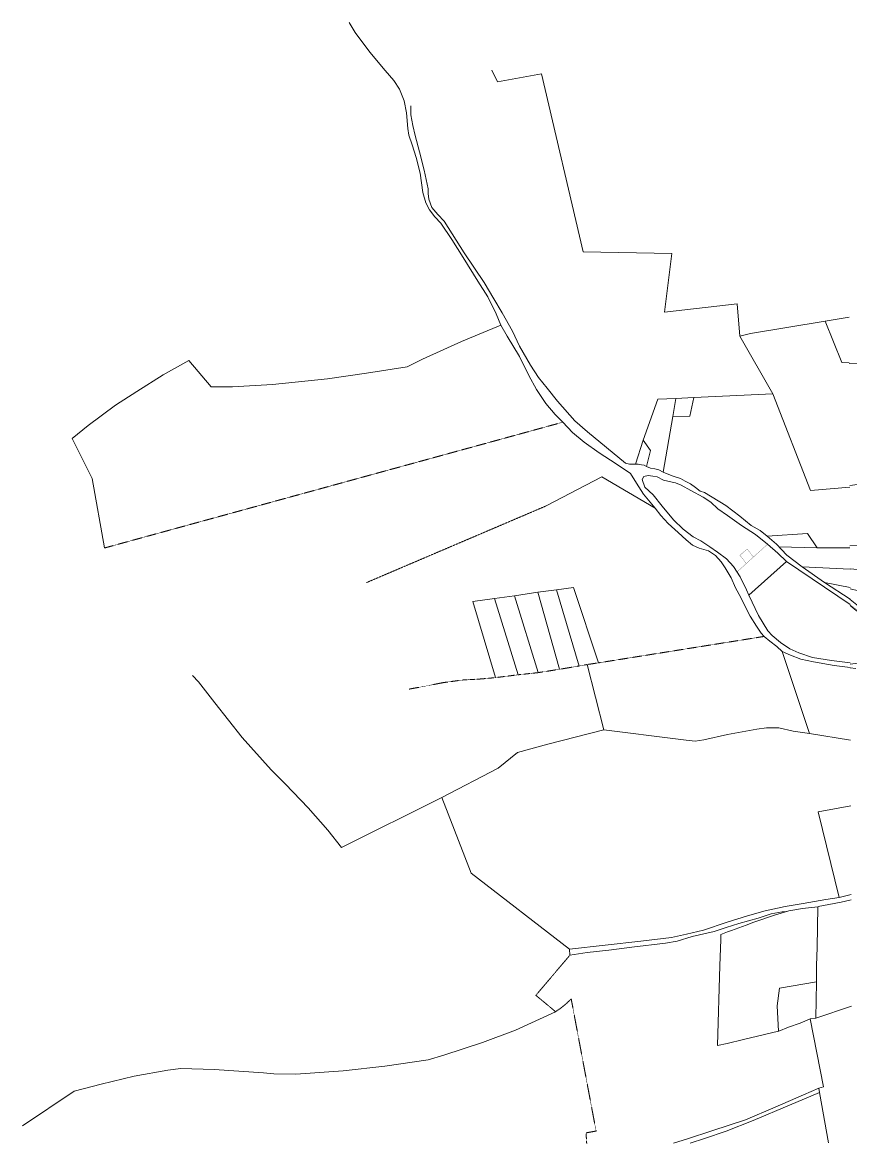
# Model space of a CAD drawing. Header units: millimetres. Extents: x 611710 to 616703, y 1316651 to 1320618.
# Drawn here: x 611710 to 613528, y 1317982 to 1320443 of the extents above; entities that cross this region are included whole.
import ezdxf

# ---------------------------------------------------------------- set-up
doc = ezdxf.new("R2010")
doc.units = ezdxf.units.MM
doc.linetypes.add('HIDDEN', pattern=[0.375, 0.25, -0.125])
for name, color, linetype in [('2', 7, 'Continuous'), ('3', 7, 'Continuous'), ('CVL_CUADCON_LIN', 8, 'Continuous')]:
    doc.layers.add(name, color=color, linetype=linetype)

msp = doc.modelspace()

# ---------------------------------------------------------------- linework, layer by layer
at = {"color": 1, "lineweight": 0}
msp.add_lwpolyline([(613456.09499, 1318501.76378), (613422.57499, 1318497.53378), (613392.64499, 1318492.78378), (613361.24499, 1318483.55378), (613316.14499, 1318467.93378), (613298.81499, 1318461.31378), (613267.15499, 1318449.52378), (613258.18499, 1318446.72378), (613243.67499, 1318440.78378), (613243.48499, 1318429.44378), (613241.34499, 1318372.85378), (613235.96499, 1318197.02378), (613257.40499, 1318201.81378), (613293.13499, 1318210.27378), (613370.01499, 1318228.29378), (613367.35499, 1318284.39378), (613372.04499, 1318323.33378), (613453.09499, 1318336.81378), (613453.32499, 1318372.86378), (613454.75499, 1318412.45378), (613456.09499, 1318501.76378)], dxfattribs=at)
at = {"layer": '2', "color": 1, "linetype": 'Continuous', "lineweight": 0}
for p, q in [((613308.33082, 1319759.92946), (613472.64782, 1319787.09346)), ((613472.64782, 1319787.09346), (613525.08482, 1319795.95646)), ((613357.49782, 1319627.71746), (613285.27582, 1319753.87446)), ((613525.42482, 1319693.90846), (613706.74882, 1319697.48846)), ((613137.76682, 1319577.93846), (613144.52582, 1319617.64546)), ((613144.52582, 1319617.64546), (613183.87082, 1319619.52846)), ((613183.87082, 1319619.52846), (613357.49782, 1319627.71746)), ((613116.50182, 1319455.75846), (613137.76682, 1319577.93846)), ((613055.90482, 1319473.50446), (613073.21382, 1319526.26846)), ((613526.31882, 1319426.27746), (613618.64782, 1319439.02646)), ((613455.21282, 1319289.84146), (613371.01282, 1319291.74246)), ((613455.21282, 1319289.84146), (613526.77482, 1319289.71446)), ((613526.75982, 1319294.12946), (613624.46082, 1319294.74146)), ((613304.52782, 1319185.79746), (613387.67982, 1319259.23846)), ((613387.67982, 1319259.23846), (613527.19082, 1319164.93346)), ((613526.93182, 1319242.44346), (613421.80682, 1319248.11246)), ((613421.80682, 1319248.11246), (613470.61782, 1319213.48646)), ((613625.44182, 1319234.77546), (613526.92882, 1319243.54646)), ((612790.55382, 1319184.16646), (612841.52782, 1319192.00046)), ((612841.52782, 1319192.00046), (612882.87082, 1319197.71446)), ((612841.52782, 1319192.00046), (612888.98982, 1319022.92346)), ((612882.87082, 1319197.71446), (612932.09582, 1319030.17746)), ((613470.61782, 1319213.48646), (613527.06582, 1319202.29946)), ((613470.61782, 1319213.48646), (613527.15082, 1319176.88346)), ((613627.44082, 1319174.56746), (613527.07382, 1319199.85346)), ((612746.67182, 1319178.43046), (612790.55382, 1319184.16646)), ((612746.67182, 1319178.43046), (612798.43682, 1319010.91646)), ((612790.55382, 1319184.16646), (612842.32782, 1319015.63646)), ((613437.74382, 1318882.29946), (613378.25282, 1319061.94146)), ((612986.41382, 1318889.87946), (612950.09782, 1319033.39146)), ((613437.74382, 1318882.29946), (613528.18382, 1318867.35546)), ((613529.31582, 1318528.33646), (613503.15182, 1318522.01946)), ((612911.44482, 1318408.62246), (612912.06882, 1318395.41346)), ((613453.08648, 1318336.11702), (613451.65782, 1318257.50146)), ((613451.65782, 1318257.50146), (613530.13182, 1318283.86246)), ((613439.23082, 1318255.60946), (613451.65782, 1318257.50146)), ((613458.35682, 1318103.30146), (613459.71182, 1318093.65646)), ((613459.71182, 1318093.65646), (613479.48282, 1317983.58146))]:
    msp.add_line(p, q, dxfattribs=at)
for points in [[(612427.94382, 1320442.91246), (612441.09182, 1320420.66746), (612473.21782, 1320377.50246), (612506.83782, 1320337.65546), (612525.57182, 1320315.46146), (612537.92982, 1320296.51446), (612548.56782, 1320270.94246), (612553.62882, 1320244.30446), (612556.46982, 1320210.27646), (612558.63082, 1320195.55546), (612565.67382, 1320174.52646), (612574.80882, 1320146.65446), (612583.24082, 1320112.16846), (612589.20482, 1320069.52746), (612596.00782, 1320046.97146), (612603.76282, 1320031.53946), (612615.83482, 1320016.14746), (612628.91082, 1320002.03446), (612652.84582, 1319966.16446), (612677.82782, 1319926.74646), (612709.77382, 1319875.19346), (612732.17082, 1319840.83546), (612750.02982, 1319802.87746), (612760.40682, 1319778.06646)], [(612740.46782, 1320337.74946), (612752.87882, 1320312.70346), (612849.47882, 1320330.10146), (612941.06082, 1319939.05546), (613135.86982, 1319935.49246), (613119.48782, 1319806.74946), (613279.56482, 1319825.23446), (613285.27582, 1319753.87446), (613308.33082, 1319759.92946)], [(612563.14282, 1320259.63946), (612563.06382, 1320239.81646), (612567.07582, 1320216.98046), (612572.34982, 1320194.91846), (612582.31882, 1320158.92146), (612592.57982, 1320118.60746), (612601.32182, 1320077.77046), (612600.64982, 1320067.59846), (612602.28582, 1320054.90646), (612609.30682, 1320036.41846), (612622.39182, 1320021.28946), (612635.97982, 1320006.67346), (612680.01782, 1319937.44046), (612723.76882, 1319872.01746), (612745.41982, 1319835.87246), (612763.72182, 1319805.28846), (612786.16882, 1319765.33946), (612801.44482, 1319732.18646), (612825.68582, 1319690.47446), (612842.93682, 1319663.69346), (612861.93882, 1319639.97746), (612885.04682, 1319611.47046), (612922.75682, 1319568.61046), (612950.90682, 1319544.21546), (613034.04682, 1319475.59246), (613043.20882, 1319473.38846), (613055.90482, 1319473.50446)], [(613472.64782, 1319787.09346), (613508.75182, 1319696.18646), (613525.41982, 1319695.56946)], [(611890.90482, 1319289.31946), (611863.65182, 1319441.80746), (611819.70582, 1319529.33946), (611854.74982, 1319558.12146), (611914.53882, 1319602.88646), (611961.75882, 1319633.05046), (612019.33482, 1319669.66246), (612075.68782, 1319700.92646), (612124.70582, 1319642.92046), (612171.43082, 1319643.09246), (612259.24882, 1319648.46646), (612380.02282, 1319660.24046), (612465.99982, 1319672.71346), (612555.01082, 1319686.73946), (612588.38082, 1319703.81646), (612674.12882, 1319742.20946), (612760.40682, 1319778.06646)], [(612760.40682, 1319778.06646), (612774.58482, 1319754.30646), (612801.13782, 1319709.56546), (612821.82082, 1319668.07546), (612838.59782, 1319637.47746), (612859.44082, 1319606.66246), (612879.97582, 1319581.94446), (612896.37482, 1319565.32046)], [(613073.21382, 1319526.26846), (613104.92482, 1319616.01346), (613144.52582, 1319617.64546)], [(613137.76682, 1319577.93846), (613175.34382, 1319578.78846), (613183.87082, 1319619.52846)], [(613357.49782, 1319627.71746), (613439.87882, 1319415.49946), (613526.32982, 1319422.88046)], [(612896.37482, 1319565.32046), (612918.16382, 1319542.39246), (612943.48682, 1319521.78346), (612976.45282, 1319498.44846), (613013.49282, 1319473.88046), (613044.91682, 1319452.56546), (613058.05582, 1319431.33746), (613073.75982, 1319407.33746), (613099.42682, 1319376.56646)], [(613080.32982, 1319468.39046), (613089.15982, 1319503.54146), (613073.21382, 1319526.26846)], [(613055.90482, 1319473.50446), (613062.25782, 1319473.05446), (613069.37682, 1319472.10246), (613075.22382, 1319471.39346), (613080.32982, 1319468.39046)], [(613080.32982, 1319468.39046), (613089.25282, 1319464.40546), (613098.65882, 1319463.22046), (613107.05882, 1319461.00946), (613116.50182, 1319455.75846)], [(612859.65682, 1319381.49846), (612981.99982, 1319445.63846), (613099.42682, 1319376.56646)], [(613387.67982, 1319259.23846), (613368.72482, 1319277.61746), (613345.94782, 1319297.48746), (613319.60382, 1319318.59446), (613288.69882, 1319338.64446), (613257.78082, 1319360.21846), (613236.82582, 1319375.02146), (613221.71082, 1319389.87846), (613204.85282, 1319400.90646), (613177.80882, 1319415.14646), (613156.37082, 1319427.14946), (613144.13482, 1319432.37546), (613136.50382, 1319433.83046), (613117.42082, 1319437.97746), (613103.89282, 1319445.73246), (613094.23082, 1319447.16946), (613083.55182, 1319448.59646), (613074.68282, 1319446.48246), (613070.42682, 1319439.58246), (613076.66682, 1319423.12046), (613095.10082, 1319406.26046), (613114.36982, 1319381.02246), (613139.52482, 1319350.75546), (613160.77882, 1319330.87146), (613183.02282, 1319313.79346), (613199.60682, 1319305.04946), (613219.28082, 1319291.50446), (613236.39582, 1319280.22446), (613256.08282, 1319265.15546), (613271.21482, 1319248.26646), (613285.63282, 1319226.03346), (613299.60182, 1319197.18846), (613304.52782, 1319185.79746)], [(613116.50182, 1319455.75846), (613125.93282, 1319451.77846), (613138.67682, 1319446.55746), (613154.71882, 1319441.62046), (613164.92982, 1319435.61446), (613176.91182, 1319430.38646), (613187.90682, 1319421.84646), (613198.38582, 1319414.31746), (613207.30482, 1319410.84046), (613254.28082, 1319382.55046), (613285.46682, 1319359.45446), (613310.28282, 1319338.84046), (613329.68482, 1319327.32746), (613345.28482, 1319315.01646)], [(613099.42682, 1319376.56646), (613112.00882, 1319360.92446), (613128.16782, 1319342.77346), (613149.42182, 1319322.89046), (613167.59482, 1319306.79046), (613181.40982, 1319295.22646), (613195.93982, 1319289.00546), (613216.30582, 1319283.34546), (613231.89182, 1319272.55946), (613243.95082, 1319258.69146), (613253.20882, 1319245.56046), (613266.09882, 1319223.82246), (613275.43582, 1319201.79746), (613287.05382, 1319180.30146), (613299.71882, 1319155.25746), (613307.47682, 1319139.57146), (613321.38382, 1319117.58846), (613331.92982, 1319102.43546), (613338.59782, 1319095.12646)], [(613345.28482, 1319315.01646), (613433.60082, 1319321.41146), (613455.21282, 1319289.84146)], [(613345.28482, 1319315.01646), (613365.49782, 1319297.91946), (613376.52682, 1319285.56646)], [(613376.52682, 1319285.56646), (613388.56682, 1319273.73246), (613421.80682, 1319248.11246)], [(612882.87082, 1319197.71446), (612920.15982, 1319202.37446), (612975.20482, 1319037.17746)], [(612748.46482, 1319004.61646), (612699.24382, 1319171.64446), (612746.67182, 1319178.43046)], [(613304.52782, 1319185.79746), (613325.99982, 1319141.26446), (613346.35882, 1319107.64946), (613356.35482, 1319097.32146), (613374.01482, 1319081.72546), (613394.70482, 1319068.19046), (613414.33982, 1319058.96646), (613444.39382, 1319049.07446), (613486.61082, 1319042.08846), (613527.61782, 1319037.10646)], [(613527.15282, 1319176.48146), (613549.39982, 1319158.95046), (613577.56582, 1319140.20646), (613602.60882, 1319127.78046), (613620.50582, 1319118.07046), (613630.96482, 1319114.37546)], [(613672.66482, 1319089.68446), (613657.88882, 1319093.33046), (613641.58282, 1319097.46746), (613627.80482, 1319102.64946), (613607.09182, 1319114.10746), (613571.57282, 1319131.75246), (613540.33982, 1319151.98646), (613527.19782, 1319162.75346)], [(613338.59782, 1319095.12646), (613350.87882, 1319084.81846), (613366.21982, 1319073.01346), (613378.25282, 1319061.94146)], [(613378.25282, 1319061.94146), (613396.09982, 1319053.97146), (613419.28382, 1319045.54246), (613447.01582, 1319039.69546), (613492.29382, 1319031.21246), (613527.65282, 1319026.68546)], [(613732.37682, 1318962.01546), (613704.78982, 1318974.92046), (613675.64082, 1318990.85846), (613651.10982, 1319003.03546), (613632.71382, 1319011.97746), (613617.64982, 1319018.41546), (613598.53482, 1319023.79246), (613585.79682, 1319026.95246), (613568.46582, 1319031.84046), (613552.42282, 1319035.21846), (613538.95682, 1319035.57546), (613527.62782, 1319034.16046)], [(613527.65382, 1319026.27346), (613539.59382, 1319024.90846)], [(612083.58982, 1319009.48946), (612097.17082, 1318995.63546), (612132.88082, 1318949.19946), (612192.97682, 1318873.25146), (612256.32982, 1318802.41546), (612287.84382, 1318770.93546), (612337.31782, 1318718.77946), (612380.92382, 1318669.61946), (612410.46082, 1318632.02246), (612630.67882, 1318741.52746)], [(612630.67882, 1318741.52746), (612754.79382, 1318806.19246), (612797.40582, 1318840.63446), (612863.78082, 1318858.52046), (612986.41382, 1318889.87946)], [(612986.41382, 1318889.87946), (613149.62582, 1318869.76446), (613167.67682, 1318867.38746), (613186.74382, 1318865.01946), (613205.76082, 1318868.24246), (613257.71482, 1318880.15146), (613322.11582, 1318891.66646), (613343.93282, 1318894.15246), (613370.59682, 1318894.14046), (613402.40082, 1318887.31446), (613437.74382, 1318882.29946)], [(612630.67882, 1318741.52746), (612695.63382, 1318575.65946), (612911.44482, 1318408.62246)], [(613528.66582, 1318723.00946), (613456.79282, 1318709.91346), (613503.15182, 1318522.01946)], [(613503.15182, 1318522.01946), (613473.98682, 1318517.68846), (613423.78082, 1318509.09846), (613384.73482, 1318502.13546), (613340.37682, 1318492.83646), (613301.87382, 1318481.81246), (613257.55382, 1318468.19346), (613205.14482, 1318450.43446), (613168.40182, 1318441.45946), (613135.45382, 1318434.04346), (613067.72082, 1318426.05646), (612911.44482, 1318408.62246)], [(613457.17404, 1318501.97864), (613480.68782, 1318506.56646), (613507.30482, 1318511.89246), (613529.35482, 1318516.64546)], [(613255.37482, 1318456.22846), (613282.97582, 1318465.12146), (613325.02882, 1318476.68646), (613353.64182, 1318486.09546), (613377.72882, 1318490.38146), (613386.69942, 1318491.19124)], [(612912.06882, 1318395.41346), (612950.11082, 1318401.09646), (612997.80382, 1318406.61346), (613047.77582, 1318412.91446), (613121.85282, 1318421.46646), (613147.45682, 1318426.52846), (613180.38082, 1318436.48546), (613228.79082, 1318447.09246), (613255.37482, 1318456.22846)], [(611710.40782, 1318021.05346), (611824.01082, 1318097.05846), (611883.04682, 1318112.08246), (611955.77482, 1318129.51746), (612029.29882, 1318143.14846), (612057.96582, 1318146.45846), (612131.11882, 1318144.58346), (612239.36782, 1318136.92846), (612262.23982, 1318135.10346), (612310.49482, 1318134.52646), (612414.55282, 1318141.31946), (612505.88082, 1318151.80846), (612600.98782, 1318165.63546), (612635.43182, 1318176.11446), (612720.25882, 1318203.82546), (612792.90382, 1318230.66346), (612880.66282, 1318271.36246)], [(613370.69468, 1318228.67398), (613391.64882, 1318237.64046), (613417.72882, 1318246.26446), (613439.23082, 1318255.60946)], [(613439.23082, 1318255.60946), (613468.99182, 1318106.70146), (613458.35682, 1318103.30146)], [(613139.46082, 1317982.48546), (613170.34882, 1317992.16146), (613223.52282, 1318009.67346), (613297.20582, 1318033.97846), (613362.48082, 1318061.51146), (613425.21782, 1318088.76746), (613458.35682, 1318103.30146)], [(613459.71182, 1318093.65646), (613394.43682, 1318066.12346), (613314.48682, 1318032.61146), (613254.76282, 1318009.19546), (613207.67382, 1317992.75546), (613176.02282, 1317982.60346)]]:
    msp.add_lwpolyline(points, dxfattribs=at)
at = {"layer": '3', "color": 1, "linetype": 'HIDDEN', "lineweight": 0}
for p, q in [((611890.90482, 1319289.31946), (612896.37482, 1319565.32046)), ((612465.49882, 1319213.22746), (612859.65682, 1319381.49846)), ((612975.20482, 1319037.17746), (613338.59782, 1319095.12646)), ((612842.32782, 1319015.63646), (612888.98982, 1319022.92346)), ((612888.98982, 1319022.92346), (612932.09582, 1319030.17746)), ((612932.09582, 1319030.17746), (612950.09782, 1319033.39146)), ((612950.09782, 1319033.39146), (612975.20482, 1319037.17746)), ((612748.46482, 1319004.61646), (612798.43682, 1319010.91646)), ((612798.43682, 1319010.91646), (612842.32782, 1319015.63646))]:
    msp.add_line(p, q, dxfattribs=at)
for points in [[(612559.49682, 1318979.51446), (612592.96382, 1318985.66446), (612633.77782, 1318993.66046), (612675.37482, 1318999.37646), (612717.50882, 1319001.79346), (612748.46482, 1319004.61646)], [(612912.06882, 1318395.41346), (612837.42782, 1318307.31046), (612880.66282, 1318271.36246)], [(612880.66282, 1318271.36246), (612892.52482, 1318279.60246), (612902.86382, 1318287.82946), (612914.95182, 1318299.37546), (612969.57882, 1318009.39346), (612947.52082, 1318005.38046), (612949.01282, 1317981.87246)]]:
    msp.add_lwpolyline(points, dxfattribs=at)
at = {"layer": 'CVL_CUADCON_LIN', "color": 1, "lineweight": 0, "ltscale": 0.5, "const_width": 0.5, "flags": 128}
for points in [[(613314.85116, 1319269.26593), (613345.95669, 1319297.48731)], [(613345.95669, 1319297.48731), (613387.67982, 1319259.23846), (613527.19082, 1319164.93346), (613571.57282, 1319131.75246), (613649.73582, 1319095.39896), (613672.66482, 1319089.68446)], [(613285.38948, 1319273.47305), (613301.40506, 1319287.05617), (613314.85116, 1319269.26593)], [(613299.29839, 1319255.15524), (613285.38948, 1319273.47305)], [(613314.85116, 1319269.26593), (613299.29839, 1319255.15524)], [(613299.29839, 1319255.15524), (613278.80506, 1319236.56208)]]:
    msp.add_lwpolyline(points, dxfattribs=at)
msp.add_lwpolyline([(613299.29839, 1319255.15524), (613314.85116, 1319269.26593), (613301.40506, 1319287.05617), (613285.38948, 1319273.47305)], close=True, dxfattribs=at)

doc.saveas('drawing.dxf')
